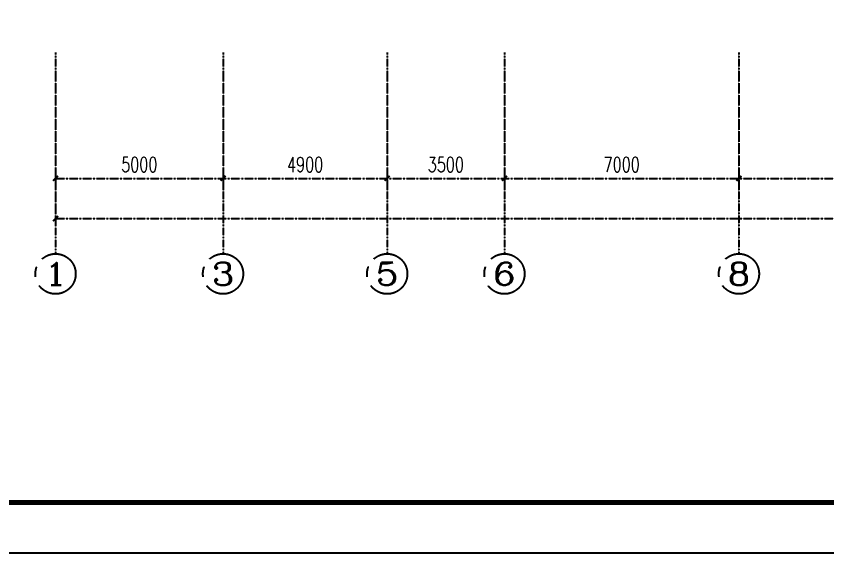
# Model space of a CAD drawing. Extents: x 1241380 to 1952554, y 1012187 to 1766051.
# Drawn here: x 1569690 to 1593888, y 1012187 to 1028195 of the extents above; entities that cross this region are included whole.
import ezdxf
from ezdxf.enums import TextEntityAlignment as Align

# ---------------------------------------------------------------- set-up
doc = ezdxf.new("R2010")
doc.units = 0
doc.linetypes.add('CENTER', pattern=[2, 1.25, -0.25, 0.25, -0.25])
for name, color, linetype in [('1-建筑底图', 8, 'Continuous'), ('AXIS', 251, 'CENTER'), ('AXIS_TEXT', 7, 'Continuous'), ('BTTK', 7, 'Continuous'), ('PUB_TITLE', 7, 'Continuous'), ('WALL', 2, 'Continuous')]:
    doc.layers.add(name, color=color, linetype=linetype)
doc.styles.add('_TCH_AXIS', font='COMPLEX', dxfattribs={"bigfont": 'GBCBIG'})
doc.styles.add('_TCH_DIM_T3', font='SIMPLEX', dxfattribs={"width": 0.705882, "bigfont": 'GBCBIG'})
doc.styles.add('COMPLEX', font='COMPLEX')
doc.styles.add('HZ(TK)', font='geniso.shx', dxfattribs={"width": 0.9, "bigfont": 'hztxt.shx'})
doc.styles.get("Standard").update_dxf_attribs({"font": 'gbeitc.shx', "bigfont": 'gbcbig.shx'})
doc.linetypes.add('JIEDI', pattern='A,1.25,-0.25,0.25,-0.25,0.625,["/",Standard,S=0.6,R=0,X=0,Y=-0.3],0.625,-0.25,0.25,-0.25', length=4)
doc.dimstyles.new('_TCH_ARCH&&150', dxfattribs={"dimtxt": 446.25, "dimasz": 150, "dimexe": 375, "dimexo": 450, "dimgap": 189.375, "dimtad": 1, "dimdec": 0, "dimzin": 0, "dimdsep": 46, "dimtxsty": '_TCH_DIM_T3', "dimblk": 'ARCHTICK', "dimcen": 0.09, "dimclrt": 7, "dimazin": 2, "dimtfac": 1, "dimtdec": 0, "dimtix": 1, "dimtmove": 2, "dimatfit": 3, "dimfxl": 1, "dimtolj": 1, "dimtzin": 0, "dimarcsym": 0})

# ---------------------------------------------------------------- blocks, each defined once
blk = doc.blocks.new('_AXISO')
blk.add_circle((0, 0), 0.5)
at = {"layer": 'AXIS_TEXT', "style": 'COMPLEX', "width": 1.041667}
blk.add_attdef('A', text='', height=0.56, dxfattribs=at).set_placement((-0.25, -0.28), (0.25, -0.28), align=Align.FIT)
blk = doc.blocks.new('_ArchTick')
at = {"color": 0, "linetype": 'ByBlock', "const_width": 0.4}
blk.add_lwpolyline([(-0.5, -0.5), (0.5, 0.5)], dxfattribs=at)
blk = doc.blocks.new('*D59')
at = {"layer": 'AXIS', "color": 0, "lineweight": -2, "transparency": 16777216}
for p, q in [((926858, 771137), (926858, 766262)), ((1041608, 771137), (1041608, 766262)), ((926858, 766637), (1041608, 766637))]:
    blk.add_line(p, q, dxfattribs=at)
at = {"layer": 'Defpoints', "color": 0}
for p in [(926858, 771587), (1041608, 771587), (1041608, 766637)]:
    blk.add_point(p, dxfattribs=at)
at = {"layer": 'AXIS', "color": 0, "lineweight": -2, "transparency": 16777216, "xscale": 150, "yscale": 150, "zscale": 150, "rotation": 180}
blk.add_blockref('_ArchTick', (926858, 766637), dxfattribs=at)
at = {"layer": 'AXIS', "color": 0, "lineweight": -2, "transparency": 16777216, "xscale": 150, "yscale": 150, "zscale": 150}
blk.add_blockref('_ArchTick', (1041608, 766637), dxfattribs=at)
at = {"layer": 'AXIS', "color": 7, "transparency": 16777216, "insert": (984233, 767049), "char_height": 446.2, "attachment_point": 5, "style": '_TCH_DIM_T3'}
blk.add_mtext('\\A1;114750', dxfattribs=at)
blk = doc.blocks.new('*D60')
at = {"layer": 'AXIS', "color": 0, "lineweight": -2, "transparency": 16777216}
for p, q in [((926858, 771137), (926858, 767462)), ((931858, 771137), (931858, 767462)), ((926858, 767837), (931858, 767837))]:
    blk.add_line(p, q, dxfattribs=at)
at = {"layer": 'Defpoints', "color": 0}
for p in [(926858, 771587), (931858, 771587), (931858, 767837)]:
    blk.add_point(p, dxfattribs=at)
at = {"layer": 'AXIS', "color": 0, "lineweight": -2, "transparency": 16777216, "xscale": 150, "yscale": 150, "zscale": 150, "rotation": 180}
blk.add_blockref('_ArchTick', (926858, 767837), dxfattribs=at)
at = {"layer": 'AXIS', "color": 0, "lineweight": -2, "transparency": 16777216, "xscale": 150, "yscale": 150, "zscale": 150}
blk.add_blockref('_ArchTick', (931858, 767837), dxfattribs=at)
at = {"layer": 'AXIS', "color": 7, "transparency": 16777216, "insert": (929358, 768249), "char_height": 446.2, "attachment_point": 5, "style": '_TCH_DIM_T3'}
blk.add_mtext('\\A1;5000', dxfattribs=at)
blk = doc.blocks.new('*D61')
at = {"layer": 'AXIS', "color": 0, "lineweight": -2, "transparency": 16777216}
for p, q in [((931858, 771137), (931858, 767462)), ((936758, 771137), (936758, 767462)), ((931858, 767837), (936758, 767837))]:
    blk.add_line(p, q, dxfattribs=at)
at = {"layer": 'Defpoints', "color": 0}
for p in [(931858, 771587), (936758, 771587), (936758, 767837)]:
    blk.add_point(p, dxfattribs=at)
at = {"layer": 'AXIS', "color": 0, "lineweight": -2, "transparency": 16777216, "xscale": 150, "yscale": 150, "zscale": 150, "rotation": 180}
blk.add_blockref('_ArchTick', (931858, 767837), dxfattribs=at)
at = {"layer": 'AXIS', "color": 0, "lineweight": -2, "transparency": 16777216, "xscale": 150, "yscale": 150, "zscale": 150}
blk.add_blockref('_ArchTick', (936758, 767837), dxfattribs=at)
at = {"layer": 'AXIS', "color": 7, "transparency": 16777216, "insert": (934308, 768249), "char_height": 446.2, "attachment_point": 5, "style": '_TCH_DIM_T3'}
blk.add_mtext('\\A1;4900', dxfattribs=at)
blk = doc.blocks.new('*D62')
at = {"layer": 'AXIS', "color": 0, "lineweight": -2, "transparency": 16777216}
for p, q in [((936758, 771137), (936758, 767462)), ((940258, 771137), (940258, 767462)), ((936758, 767837), (940258, 767837))]:
    blk.add_line(p, q, dxfattribs=at)
at = {"layer": 'Defpoints', "color": 0}
for p in [(936758, 771587), (940258, 771587), (940258, 767837)]:
    blk.add_point(p, dxfattribs=at)
at = {"layer": 'AXIS', "color": 0, "lineweight": -2, "transparency": 16777216, "xscale": 150, "yscale": 150, "zscale": 150, "rotation": 180}
blk.add_blockref('_ArchTick', (936758, 767837), dxfattribs=at)
at = {"layer": 'AXIS', "color": 0, "lineweight": -2, "transparency": 16777216, "xscale": 150, "yscale": 150, "zscale": 150}
blk.add_blockref('_ArchTick', (940258, 767837), dxfattribs=at)
at = {"layer": 'AXIS', "color": 7, "transparency": 16777216, "insert": (938508, 768249), "char_height": 446.2, "attachment_point": 5, "style": '_TCH_DIM_T3'}
blk.add_mtext('\\A1;3500', dxfattribs=at)
blk = doc.blocks.new('*D63')
at = {"layer": 'AXIS', "color": 0, "lineweight": -2, "transparency": 16777216}
for p, q in [((940258, 771137), (940258, 767462)), ((947258, 771137), (947258, 767462)), ((940258, 767837), (947258, 767837))]:
    blk.add_line(p, q, dxfattribs=at)
at = {"layer": 'Defpoints', "color": 0}
for p in [(940258, 771587), (947258, 771587), (947258, 767837)]:
    blk.add_point(p, dxfattribs=at)
at = {"layer": 'AXIS', "color": 0, "lineweight": -2, "transparency": 16777216, "xscale": 150, "yscale": 150, "zscale": 150, "rotation": 180}
blk.add_blockref('_ArchTick', (940258, 767837), dxfattribs=at)
at = {"layer": 'AXIS', "color": 0, "lineweight": -2, "transparency": 16777216, "xscale": 150, "yscale": 150, "zscale": 150}
blk.add_blockref('_ArchTick', (947258, 767837), dxfattribs=at)
at = {"layer": 'AXIS', "color": 7, "transparency": 16777216, "insert": (943758, 768249), "char_height": 446.2, "attachment_point": 5, "style": '_TCH_DIM_T3'}
blk.add_mtext('\\A1;7000', dxfattribs=at)
blk = doc.blocks.new('*D64')
at = {"layer": 'AXIS', "color": 0, "lineweight": -2, "transparency": 16777216}
for p, q in [((947258, 771137), (947258, 767462)), ((954258, 771137), (954258, 767462)), ((947258, 767837), (954258, 767837))]:
    blk.add_line(p, q, dxfattribs=at)
at = {"layer": 'Defpoints', "color": 0}
for p in [(947258, 771587), (954258, 771587), (954258, 767837)]:
    blk.add_point(p, dxfattribs=at)
at = {"layer": 'AXIS', "color": 0, "lineweight": -2, "transparency": 16777216, "xscale": 150, "yscale": 150, "zscale": 150, "rotation": 180}
blk.add_blockref('_ArchTick', (947258, 767837), dxfattribs=at)
at = {"layer": 'AXIS', "color": 0, "lineweight": -2, "transparency": 16777216, "xscale": 150, "yscale": 150, "zscale": 150}
blk.add_blockref('_ArchTick', (954258, 767837), dxfattribs=at)
at = {"layer": 'AXIS', "color": 7, "transparency": 16777216, "insert": (950758, 768249), "char_height": 446.2, "attachment_point": 5, "style": '_TCH_DIM_T3'}
blk.add_mtext('\\A1;7000', dxfattribs=at)
blk = doc.blocks.new('vhtemplate_2020年新竖式图框_A0')
at = {"layer": 'PUB_TITLE', "color": 7}
blk.add_lwpolyline([(0, 0), (1189, 0), (1189, 841), (0, 841)], close=True, dxfattribs=at)
at = {"layer": 'PUB_TITLE', "const_width": 1}
blk.add_lwpolyline([(25, 10), (1179, 10), (1179, 831), (25, 831)], close=True, dxfattribs=at)
at = {"layer": 'BTTK', "color": 4, "style": 'HZ(TK)', "width": 0.9}
for tag, p in [('合作单位', (1144, 743.5)), ('建设单位', (1144, 209.5)), ('工程名称', (1144, 176.5)), ('子项名称', (1154, 160)), ('图纸名称', (1144, 141))]:
    blk.add_attdef(tag, text='', height=3.5, dxfattribs=at).set_placement(p, align=Align.MIDDLE_CENTER)
for tag, p in [('注册证书号', (1156.5, 309.01)), ('注册印章号', (1156.5, 301.01)), ('设计号', (1154, 193)), ('图别', (1137.75, 34)), ('图号', (1170.25, 34)), ('版本号', (1137.75, 26)), ('日期', (1170.25, 26))]:
    blk.add_attdef(tag, text='', height=3.5, dxfattribs=at).set_placement(p, align=Align.MIDDLE)
blk = doc.blocks.new('ERT')
at = {"layer": 'AXIS'}
for p, q in [((926858.2, 771586.5), (926858.2, 765586.5)), ((931858.2, 771586.5), (931858.2, 765586.5)), ((936758.2, 771586.5), (936758.2, 765586.5)), ((940258.2, 771586.5), (940258.2, 765586.5)), ((947258.2, 771586.5), (947258.2, 765586.5))]:
    blk.add_line(p, q, dxfattribs=at)
ref = blk.add_blockref('_AXISO', (926858.2, 764986.5), dxfattribs=dict(at, xscale=1200, yscale=1200, zscale=1200))
ref.add_attrib('A', '1', dxfattribs={"layer": 'AXIS_TEXT', "height": 678.8, "style": '_TCH_AXIS', "width": 2.333333}).set_placement((926518.8, 764647.1), (927197.6, 764647.1), align=Align.FIT)
ref = blk.add_blockref('_AXISO', (931858.2, 764986.5), dxfattribs=dict(at, xscale=1200, yscale=1200, zscale=1200))
ref.add_attrib('A', '3', dxfattribs={"layer": 'AXIS_TEXT', "height": 678.8, "style": '_TCH_AXIS', "width": 1.5}).set_placement((931518.8, 764647.1), (932197.6, 764647.1), align=Align.FIT)
ref = blk.add_blockref('_AXISO', (936758.2, 764986.5), dxfattribs=dict(at, xscale=1200, yscale=1200, zscale=1200))
ref.add_attrib('A', '5', dxfattribs={"layer": 'AXIS_TEXT', "height": 678.8, "style": '_TCH_AXIS', "width": 1.5}).set_placement((936418.8, 764647.1), (937097.6, 764647.1), align=Align.FIT)
ref = blk.add_blockref('_AXISO', (940258.2, 764986.5), dxfattribs=dict(at, xscale=1200, yscale=1200, zscale=1200))
ref.add_attrib('A', '6', dxfattribs={"layer": 'AXIS_TEXT', "height": 678.8, "style": '_TCH_AXIS', "width": 1.5}).set_placement((939918.8, 764647.1), (940597.6, 764647.1), align=Align.FIT)
ref = blk.add_blockref('_AXISO', (947258.2, 764986.5), dxfattribs=dict(at, xscale=1200, yscale=1200, zscale=1200))
ref.add_attrib('A', '8', dxfattribs={"layer": 'AXIS_TEXT', "height": 678.8, "style": '_TCH_AXIS', "width": 1.5}).set_placement((946918.8, 764647.1), (947597.6, 764647.1), align=Align.FIT)
for p1, p2, distance, picture, middle in [((926858.2, 771586.5), (1041608.2, 771586.5), -4950, '*D59', (984233.2, 767049)), ((926858.2, 771586.5), (931858.2, 771586.5), -3750, '*D60', (929358.2, 768249)), ((931858.2, 771586.5), (936758.2, 771586.5), -3750, '*D61', (934308.2, 768249)), ((936758.2, 771586.5), (940258.2, 771586.5), -3750, '*D62', (938508.2, 768249)), ((940258.2, 771586.5), (947258.2, 771586.5), -3750, '*D63', (943758.2, 768249)), ((947258.2, 771586.5), (954258.2, 771586.5), -3750, '*D64', (950758.2, 768249))]:
    dim = blk.add_aligned_dim(p1=p1, p2=p2, distance=distance, dimstyle='_TCH_ARCH&&150', dxfattribs=at)
    dim.commit()
    dim.dimension.update_dxf_attribs({"geometry": picture, "text_midpoint": middle})
blk = doc.blocks.new('1-二层建筑底图')
at = {"layer": '1-建筑底图'}
blk.add_blockref('ERT', (644007, 300729), dxfattribs=at)

msp = doc.modelspace()

# ---------------------------------------------------------------- block references
at = {"layer": '1-建筑底图', "linetype": 'JIEDI'}
msp.add_blockref('1-二层建筑底图', (0, -45207.9), dxfattribs=at)
at = {"layer": 'WALL', "xscale": 150, "yscale": 150, "zscale": 150}
msp.add_blockref('vhtemplate_2020年新竖式图框_A0', (1546439.2, 1012186.9), dxfattribs=at)

doc.saveas('drawing.dxf')
